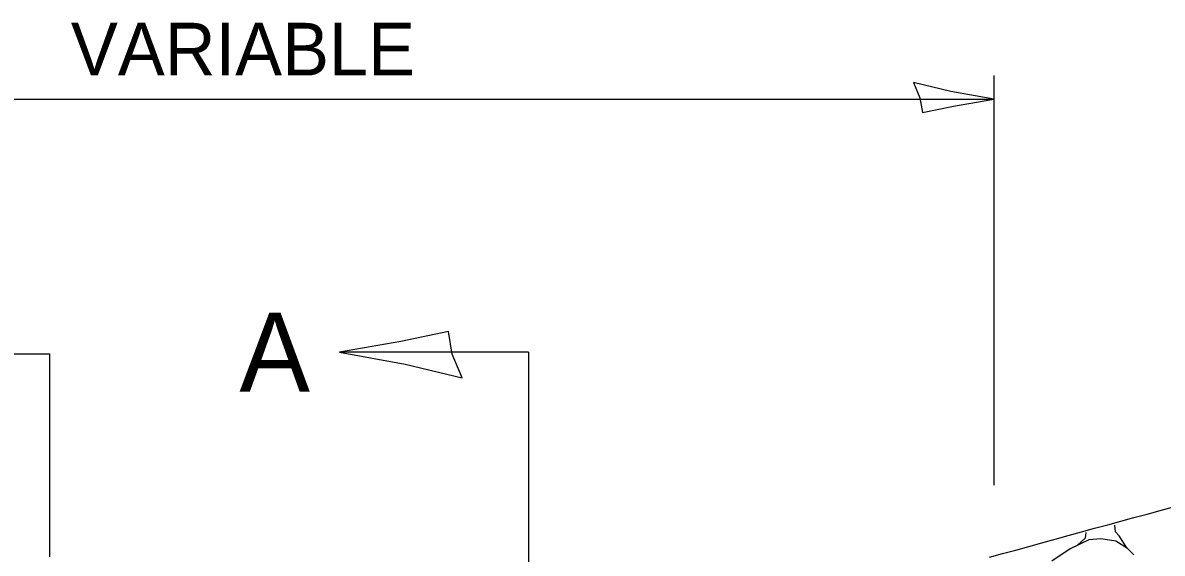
# Model space of a CAD drawing. Extents: x 100708 to 101388, y 100344 to 100797.
# Drawn here: x 100863.5 to 100928.5, y 100619 to 100649.3 of the extents above; entities that cross this region are included whole.
import ezdxf

# ---------------------------------------------------------------- set-up
doc = ezdxf.new("R2010")
doc.units = 0
for name, color, linetype in [('Design_PR_Roadway Dimensions', 7, 'Continuous'), ('Design_PR_Roadway Notes', 7, 'Continuous'), ('Drainage_PR', 7, 'Continuous'), ('Level 43', 7, 'Continuous'), ('Level 52', 7, 'Continuous')]:
    doc.layers.add(name, color=color, linetype=linetype)

msp = doc.modelspace()

# ---------------------------------------------------------------- linework, layer by layer
at = {"layer": 'Design_PR_Roadway Notes'}
for q in [(100881.605, 100630.5), (100892.369, 100546.818)]:
    msp.add_line((100892.369, 100630.5), q, dxfattribs=at)
msp.add_lwpolyline([(100888.603, 100629.036), (100888.033, 100630.38), (100887.815, 100631.67), (100885.105, 100631.106), (100881.605, 100630.5), (100885.339, 100629.82)], close=True, dxfattribs=at)
at = {"layer": 'Drainage_PR'}
for points in [[(100924.151, 100620.216), (100924.115, 100619.904), (100923.665, 100619.502)], [(100926.479, 100619.352), (100926.053, 100620.03), (100925.849, 100620.264), (100925.795, 100620.642)], [(100926.881, 100618.956), (100926.521, 100619.316), (100925.861, 100619.724), (100925.009, 100619.862), (100924.325, 100619.808), (100923.263, 100619.298), (100922.207, 100618.596)]]:
    msp.add_lwpolyline(points, dxfattribs=at)
at = {"layer": 'Level 43'}
for p, q in [((100918.895, 100646.256), (100918.895, 100622.928)), ((100834.397, 100644.906), (100918.895, 100644.906)), ((100849.418, 100630.41), (100865.089, 100630.41)), ((100865.089, 100618.842), (100865.089, 100630.41))]:
    msp.add_line(p, q, dxfattribs=at)
msp.add_lwpolyline([(100914.323, 100645.86), (100914.695, 100644.984), (100914.839, 100644.144), (100916.609, 100644.51), (100918.895, 100644.906), (100916.453, 100645.35)], close=True, dxfattribs=at)
at = {"layer": 'Level 52'}
for points in [[(100789.853, 100648.452), (100793.177, 100640.592), (100797.191, 100635.03), (100801.823, 100626.078), (100808.921, 100618.056), (100816.331, 100609.722), (100824.359, 100602.93), (100833.617, 100598.298), (100843.187, 100593.048), (100850.291, 100590.582), (100863.257, 100589.652), (100876.841, 100589.652), (100891.349, 100589.964), (100902.773, 100590.582), (100916.663, 100593.978), (100931.789, 100600.152), (100944.755, 100607.556), (100955.255, 100614.66), (100965.131, 100620.522), (100975.319, 100627.932), (100983.347, 100634.106), (100985.507, 100635.96), (100987.253, 100637.838)], [(100789.853, 100648.452), (100794.719, 100627.008), (100799.351, 100617.126), (100807.379, 100607.556), (100815.713, 100597.374), (100827.755, 100586.256), (100835.783, 100582.554), (100848.131, 100581.63), (100862.639, 100581.318), (100876.223, 100581.318), (100884.251, 100580.394), (100892.585, 100580.394), (100905.239, 100580.394), (100918.823, 100582.248), (100937.657, 100587.186), (100949.387, 100596.756), (100962.353, 100608.174), (100973.471, 100618.98), (100985.201, 100632.87), (100987.253, 100637.826)], [(100918.655, 100618.812), (100942.727, 100624.98), (100951.055, 100626.834), (100964.327, 100631.154), (100973.585, 100634.55), (100982.225, 100637.634), (100987.259, 100637.958)], [(100832.369, 100562.622), (100841.027, 100561.872), (100852.763, 100561.56), (100864.799, 100561.56), (100878.695, 100560.636), (100892.585, 100561.56), (100906.787, 100561.56), (100917.281, 100561.254), (100929.629, 100561.254), (100938.893, 100561.254), (100948.769, 100561.254), (100957.109, 100561.872), (100965.443, 100562.49), (100971.923, 100566.504), (100979.333, 100573.602), (100983.965, 100585.95), (100986.437, 100600.77), (100987.667, 100611.57), (100987.055, 100620.216), (100987.055, 100633.182), (100987.199, 100637.7)]]:
    msp.add_spline(points, degree=3, dxfattribs=at)

# ---------------------------------------------------------------- texts
at = {"layer": 'Design_PR_Roadway Dimensions'}
msp.add_text('VARIABLE', height=3, dxfattribs=at).set_placement((100866.287, 100646.256))
at = {"layer": 'Design_PR_Roadway Notes'}
msp.add_text('A', height=4.5, dxfattribs=at).set_placement((100875.899, 100628.254))

doc.saveas('drawing.dxf')
